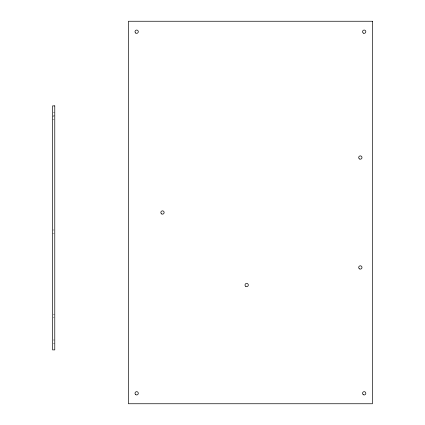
<?xml version="1.0" encoding="UTF-8"?>
<svg xmlns="http://www.w3.org/2000/svg" width="425" height="425" viewBox="0 0 425 425"><rect width="100%" height="100%" fill="white"/><g stroke="black" fill="none" stroke-linecap="round" stroke-linejoin="round"><path stroke-width="0.32" stroke-dasharray="2.12 1.59" d="M53.125 112.476L54.772 112.476M53.125 115.775L54.772 115.775M52.578 116.328L54.225 116.328M52.578 119.622L54.225 119.622M52.578 229.994L54.225 229.994M52.578 233.288L54.225 233.288M53.125 314.171L54.772 314.171M53.125 317.47L54.225 317.47M53.125 340L54.772 340M53.125 343.299L54.772 343.299"/><path stroke-width="0.64" d="M372.422 21.25L128.414 21.25L128.414 403.75L372.422 403.75L372.422 21.25M54.772 105.883L52.578 105.883L52.578 349.892L54.772 349.892L54.772 105.883M161.665 213.929A1.647 1.647 0 0 0 164.14 212.5A1.647 1.647 0 0 0 161.665 211.071A1.647 1.647 0 0 0 161.665 213.929M359.507 158.971A1.647 1.647 0 0 0 361.983 157.542A1.647 1.647 0 0 0 359.507 156.113A1.647 1.647 0 0 0 359.507 158.971M359.507 268.887A1.647 1.647 0 0 0 361.983 267.458A1.647 1.647 0 0 0 359.507 266.029A1.647 1.647 0 0 0 359.507 268.887M363.359 33.118A1.647 1.647 0 0 0 365.829 31.694A1.647 1.647 0 0 0 363.359 30.265A1.647 1.647 0 0 0 363.359 33.118M135.708 33.038A1.647 1.647 0 0 0 138.3 31.838A1.647 1.647 0 0 0 135.968 30.196A1.647 1.647 0 0 0 135.708 33.038M363.359 394.735A1.647 1.647 0 0 0 365.829 393.306A1.647 1.647 0 0 0 363.359 391.882A1.647 1.647 0 0 0 363.359 394.735M135.835 394.735A1.647 1.647 0 0 0 138.306 393.306A1.647 1.647 0 0 0 135.835 391.882A1.647 1.647 0 0 0 135.835 394.735M245.841 286.455A1.647 1.647 0 0 0 248.317 285.032A1.647 1.647 0 0 0 245.841 283.603A1.647 1.647 0 0 0 245.841 286.455"/></g></svg>
